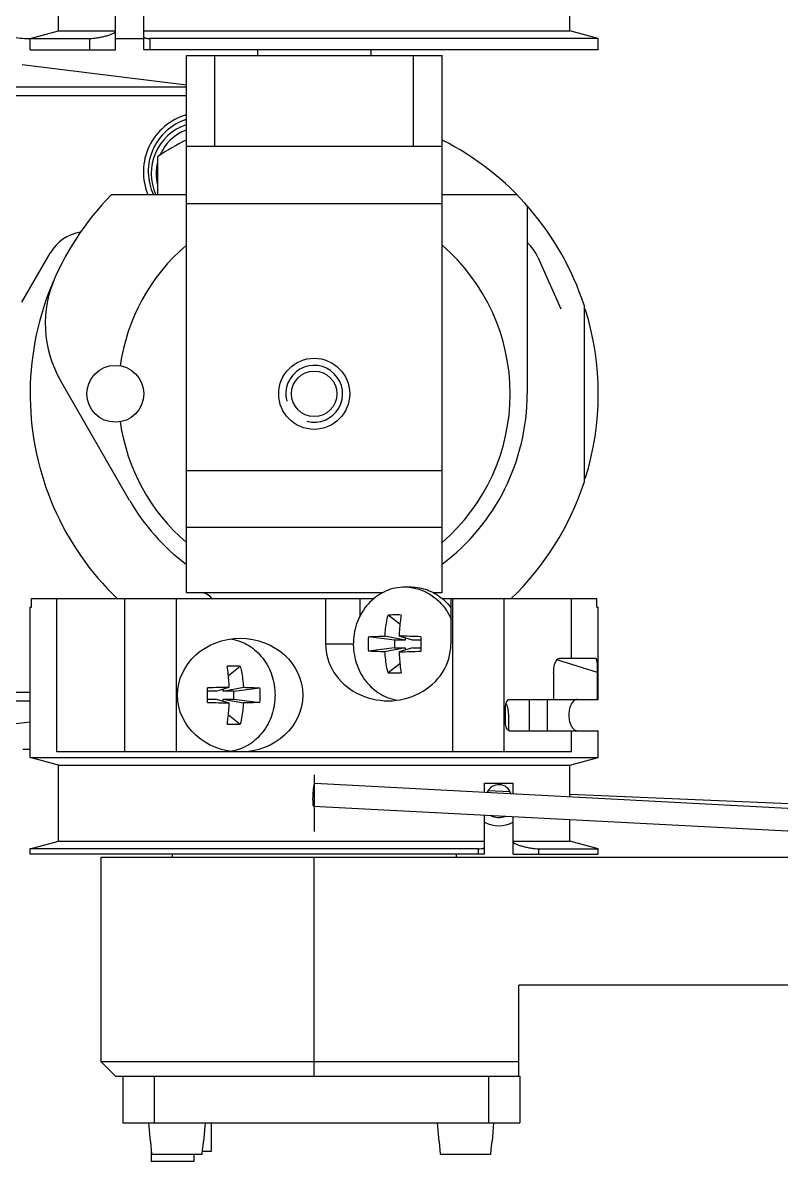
# Model space of a CAD drawing. Header units: millimetres. Extents: x 0 to 420, y 0 to 297.
# Drawn here: x 187.93 to 201.28, y 165.97 to 186.04 of the extents above; entities that cross this region are included whole.
import ezdxf

# ---------------------------------------------------------------- set-up
doc = ezdxf.new("R2010")
doc.units = ezdxf.units.MM
doc.header["$LTSCALE"] = 23.1
doc.layers.get('0').update_dxf_attribs({"linetype": 'CONTINUOUS'})
doc.layers.add('AXIS', color=7, linetype='CONTINUOUS')
doc.layers.add('DCURVE', color=7, linetype='CONTINUOUS')
doc.styles.get("Standard").update_dxf_attribs({"font": 'txt', "width": 0.85})
doc.dimstyles.get("Standard").update_dxf_attribs({"dimtxt": 3.5, "dimasz": 3.5, "dimexe": 1.5, "dimexo": 1, "dimtad": 1, "dimtxsty": 'STANDARD', "dimcen": 0.09, "dimadec": 0, "dimazin": 0, "dimtol": 1, "dimtp": 0.01, "dimtm": 0.01, "dimtfac": 1, "dimtofl": 0, "dimtmove": 0, "dimatfit": 3, "dimfxl": 1, "dimtolj": 1, "dimarcsym": 0})

msp = doc.modelspace()

# ---------------------------------------------------------------- linework, layer by layer
at = {"color": 7, "linetype": 'CONTINUOUS'}
for p, q in [((188.555, 185.899), (188.555, 187.234)), ((189.555, 185.565), (189.555, 186.815)), ((190.055, 185.565), (190.055, 186.815)), ((197.555, 185.899), (197.555, 186.557)), ((188.055, 185.765), (188.555, 185.899)), ((188.555, 185.899), (189.555, 185.899)), ((190.055, 185.899), (197.555, 185.899)), ((198.055, 185.765), (197.555, 185.899)), ((187.996, 185.765), (189.108, 185.765)), ((189.108, 185.565), (189.108, 185.765)), ((189.555, 185.765), (190.055, 185.765)), ((190.16, 185.765), (190.16, 185.565)), ((198.055, 185.765), (190.16, 185.765)), ((188.055, 185.565), (189.555, 185.565)), ((198.055, 185.565), (190.055, 185.565)), ((187.914, 185.308), (190.805, 184.949)), ((190.805, 176.015), (190.805, 185.465)), ((190.805, 185.465), (195.305, 185.465)), ((191.305, 183.865), (191.305, 185.465)), ((194.805, 183.865), (194.805, 185.465)), ((195.305, 176.015), (195.305, 185.465)), ((187.498, 184.915), (190.805, 184.915)), ((190.805, 184.755), (183.805, 184.755)), ((190.305, 183.015), (190.305, 183.691)), ((195.305, 183.865), (190.805, 183.865)), ((190.805, 183.015), (189.484, 183.015)), ((196.626, 183.015), (195.305, 183.015)), ((190.805, 182.865), (195.305, 182.865)), ((196.805, 182.822), (196.805, 179.515)), ((197.805, 181.076), (197.805, 177.954)), ((189.807, 177.64), (188.589, 179.75)), ((190.805, 178.165), (195.305, 178.165)), ((195.305, 177.165), (190.805, 177.165)), ((188.079, 175.765), (188.079, 175.915)), ((188.079, 175.915), (194.112, 175.915)), ((189.717, 175.915), (189.717, 173.215)), ((190.623, 175.915), (190.623, 173.215)), ((194.263, 176.015), (190.805, 176.015)), ((193.255, 175.915), (193.255, 175.115)), ((193.857, 175.915), (193.857, 175.595)), ((195.305, 176.015), (195.15, 176.015)), ((195.302, 175.915), (198.031, 175.915)), ((195.462, 175.915), (195.462, 175.115)), ((195.487, 175.915), (195.487, 173.215)), ((196.393, 175.915), (196.393, 173.215)), ((197.586, 174.865), (197.586, 175.915)), ((198.031, 175.765), (198.031, 175.915)), ((188.056, 174.515), (188.056, 175.765)), ((188.056, 175.765), (188.079, 175.765)), ((198.031, 175.765), (198.053, 175.765)), ((198.053, 174.515), (198.053, 175.765)), ((194.565, 175.462), (194.355, 175.623)), ((193.255, 175.115), (193.744, 175.115)), ((194.471, 175.184), (194.01, 175.242)), ((194.658, 175.184), (194.301, 175.253)), ((194.471, 175.184), (194.471, 175.046)), ((194.658, 175.184), (194.471, 175.184)), ((194.783, 175.184), (194.55, 175.253)), ((194.658, 175.221), (194.658, 175.184)), ((194.93, 175.184), (194.783, 175.184)), ((194.471, 175.046), (194.01, 174.988)), ((194.658, 175.046), (194.301, 174.978)), ((194.471, 175.046), (194.658, 175.046)), ((194.783, 175.046), (194.55, 174.978)), ((194.658, 175.046), (194.658, 175.01)), ((194.783, 175.046), (194.93, 175.046)), ((197.375, 174.865), (198.008, 174.865)), ((197.376, 174.861), (197.386, 174.862)), ((191.545, 174.562), (191.755, 174.723)), ((194.565, 174.768), (194.355, 174.607)), ((198.039, 174.615), (197.328, 174.837)), ((197.27, 174.615), (197.27, 174.14)), ((198.039, 174.14), (198.039, 174.615)), ((183.805, 174.268), (188.055, 174.268)), ((191.327, 174.284), (191.18, 174.284)), ((191.327, 174.284), (191.56, 174.353)), ((191.452, 174.284), (191.809, 174.353)), ((191.452, 174.284), (191.452, 174.321)), ((191.639, 174.284), (191.452, 174.284)), ((191.639, 174.284), (192.1, 174.342)), ((191.639, 174.146), (191.639, 174.284)), ((187.442, 174.115), (188.055, 174.115)), ((191.18, 174.146), (191.327, 174.146)), ((191.327, 174.146), (191.56, 174.078)), ((191.452, 174.11), (191.452, 174.146)), ((191.452, 174.146), (191.639, 174.146)), ((191.452, 174.146), (191.809, 174.078)), ((191.639, 174.146), (192.1, 174.088)), ((196.488, 174.14), (198.055, 174.14)), ((196.846, 173.59), (196.846, 174.14)), ((197.163, 173.59), (197.163, 174.14)), ((191.545, 173.868), (191.755, 173.707)), ((196.424, 173.74), (196.424, 173.99)), ((196.481, 173.593), (196.481, 173.865)), ((188.055, 173.74), (187.808, 173.709)), ((196.488, 173.59), (198.055, 173.59)), ((197.586, 173.215), (197.586, 173.59)), ((187.926, 173.265), (188.055, 173.265)), ((188.555, 172.982), (188.055, 173.116)), ((188.055, 173.116), (198.055, 173.116)), ((197.586, 173.215), (188.523, 173.215)), ((197.555, 172.982), (198.055, 173.116)), ((188.555, 171.647), (188.555, 172.982)), ((188.555, 172.982), (197.555, 172.982)), ((197.555, 172.43), (197.555, 172.982)), ((193.065, 172.665), (209.163, 171.822)), ((196.055, 172.508), (196.055, 172.665)), ((196.055, 172.665), (196.555, 172.665)), ((196.555, 172.482), (196.555, 172.665)), ((196.115, 172.535), (196.504, 172.518)), ((197.555, 172.473), (201.557, 172.302)), ((193.044, 172.265), (209.143, 171.422)), ((196.055, 171.415), (196.055, 172.108)), ((196.555, 171.415), (196.555, 172.082)), ((197.555, 171.647), (197.555, 172.029)), ((188.055, 171.513), (188.555, 171.647)), ((188.555, 171.647), (196.055, 171.647)), ((196.555, 171.647), (197.555, 171.647)), ((198.055, 171.513), (197.555, 171.647)), ((195.95, 171.513), (188.055, 171.513)), ((195.95, 171.415), (195.95, 171.513)), ((197.002, 171.513), (197.002, 171.415)), ((197.002, 171.513), (198.055, 171.513)), ((196.055, 171.415), (188.055, 171.415)), ((190.555, 171.415), (190.555, 171.365)), ((193.055, 167.515), (193.055, 171.365)), ((195.555, 171.415), (195.555, 171.365)), ((196.555, 171.415), (198.055, 171.415)), ((196.655, 167.515), (196.655, 169.115)), ((201.805, 169.115), (196.655, 169.115)), ((189.555, 167.515), (189.305, 167.765)), ((196.655, 167.765), (189.305, 167.765)), ((189.555, 167.515), (196.675, 167.515)), ((189.687, 167.515), (189.687, 166.69)), ((190.237, 167.515), (190.237, 166.69)), ((196.122, 167.515), (196.122, 166.69)), ((196.672, 167.515), (196.672, 166.69)), ((196.675, 167.515), (196.675, 166.69)), ((189.687, 166.69), (196.675, 166.69)), ((190.14, 166.69), (190.168, 166.365)), ((191.112, 166.365), (191.14, 166.69)), ((191.239, 166.69), (191.239, 166.19)), ((195.22, 166.69), (195.248, 166.365)), ((196.192, 166.365), (196.22, 166.69)), ((190.168, 166.365), (190.174, 166.365)), ((190.174, 166.365), (190.181, 166.29)), ((190.181, 166.29), (190.188, 166.215)), ((191.092, 166.215), (191.099, 166.29)), ((191.099, 166.29), (191.106, 166.365)), ((191.106, 166.365), (191.112, 166.365)), ((195.248, 166.365), (195.254, 166.365)), ((195.254, 166.365), (195.261, 166.29)), ((195.261, 166.29), (195.268, 166.215)), ((196.172, 166.215), (196.179, 166.29)), ((196.179, 166.29), (196.186, 166.365)), ((196.186, 166.365), (196.192, 166.365)), ((190.188, 166.215), (190.194, 166.14)), ((190.188, 166.21), (190.188, 166.015)), ((190.194, 166.14), (191.086, 166.14)), ((190.938, 166.14), (190.938, 166.015)), ((191.086, 166.14), (191.092, 166.215)), ((191.239, 166.19), (191.09, 166.19)), ((195.268, 166.215), (195.274, 166.14)), ((195.274, 166.14), (196.166, 166.14)), ((196.166, 166.14), (196.172, 166.215)), ((190.938, 166.015), (190.188, 166.015))]:
    msp.add_line(p, q, dxfattribs=at)
for centre, radius in [((193.055, 179.515), 0.625), ((189.555, 179.515), 0.5), ((193.055, 179.515), 0.4)]:
    msp.add_circle(centre, radius, dxfattribs=at)
for centre, radius, start, end in [((191.09, 183.39), 0.904, 108.4859, 204.5136), ((191.09, 183.39), 0.817, 110.5681, 156.6653), ((193.055, 179.515), 5, 116.7668, 123.367), ((193.055, 179.515), 5, 18.1949, 63.2172), ((191.09, 183.39), 0.817, 165.8565, 194.1431), ((193.055, 179.515), 5, 135.573, 226.0946), ((190.321, 180.75), 2, 155.6853, 210), ((193.055, 179.515), 5, 342.6537, 17.3451), ((193.055, 179.515), 3.75, 306.9753, 360), ((193.055, 179.515), 5, 313.8511, 341.8051), ((193.055, 179.515), 3.75, 210, 233.0484), ((191.055, 175.765), 0.25, 36.9938, 90), ((194.465, 173.191), 2.434, 89.9495, 92.5952), ((194.467, 172.817), 2.809, 87.5843, 89.987), ((195.637, 175.115), 1.632, 175.5376, 184.4624), ((194.396, 162.63), 12.624, 87.5738, 89.3011), ((213.971, 175.115), 19.041, 179.618, 180.382), ((194.387, 187.935), 12.958, 270.7211, 272.4039), ((197.235, 176.617), 1.761, 274.1535, 274.5874), ((191.644, 171.859), 2.866, 90.0373, 92.3914), ((191.643, 172.226), 2.499, 87.4392, 90.0161), ((194.467, 177.104), 2.499, 267.4392, 270.0161), ((194.466, 177.471), 2.866, 270.0373, 272.3914), ((191.723, 161.395), 12.958, 90.7211, 92.4039), ((172.139, 174.215), 19.041, 359.618, 0.382), ((190.473, 174.215), 1.632, 355.5376, 4.4624), ((191.714, 186.701), 12.624, 267.5738, 269.3011), ((191.643, 176.513), 2.809, 267.5843, 269.987), ((191.645, 176.139), 2.434, 269.9495, 272.5952), ((196.305, 172.415), 0.35, 134.9698, 135.7623), ((196.305, 172.415), 0.35, 44.2377, 45.0302), ((196.305, 172.415), 0.225, 17.89, 156.1121), ((196.305, 172.415), 0.35, 243.5009, 290.4756)]:
    msp.add_arc(centre, radius, start, end, dxfattribs=at)
at = {"color": 2, "linetype": 'CONTINUOUS'}
msp.add_arc((193.055, 179.515), 0.5, 255, 195, dxfattribs=at)
at = {"color": 7, "linetype": 'CONTINUOUS'}
for centre, major_axis, ratio, start_param, end_param in [((194.358, 175.115), (1.103, 0), 0.906308, -3.141593, 0), ((195.65, 173.865), (0.831, 0), 0.752487, 0, 0.334292)]:
    msp.add_ellipse(centre, major_axis=major_axis, ratio=ratio, start_param=start_param, end_param=end_param, dxfattribs=at)
for points, knots in [([(187.055, 186.445), (187.088, 186.348), (187.184, 186.161), (187.407, 185.94), (187.687, 185.798), (187.894, 185.765), (187.996, 185.765)], [0, 0, 0, 0, 0.250757, 0.500957, 0.750619, 1, 1, 1, 1]), ([(189.108, 185.765), (189.127, 185.765), (189.17, 185.768), (189.238, 185.777), (189.313, 185.791), (189.386, 185.808), (189.452, 185.827), (189.504, 185.847), (189.536, 185.863), (189.551, 185.875), (189.555, 185.882), (189.555, 185.884)], [0, 0, 0, 0, 0.122295, 0.274129, 0.440234, 0.604844, 0.753592, 0.874256, 0.957331, 0.98326, 1, 1, 1, 1]), ([(190.055, 185.792), (190.055, 185.79), (190.056, 185.786), (190.062, 185.78), (190.071, 185.776), (190.083, 185.772), (190.099, 185.769), (190.124, 185.766), (190.145, 185.765), (190.16, 185.765)], [0, 0, 0, 0, 0.054178, 0.119435, 0.20533, 0.315603, 0.451242, 0.611704, 1, 1, 1, 1]), ([(190.804, 184.422), (190.664, 184.382), (190.397, 184.239), (190.122, 183.882), (190.017, 183.443), (190.073, 183.146), (190.13, 183.012)], [0, 0, 0, 0, 0.250149, 0.500144, 0.750055, 1, 1, 1, 1]), ([(190.804, 184.338), (190.674, 184.297), (190.431, 184.158), (190.187, 183.818), (190.105, 183.408), (190.169, 183.135), (190.227, 183.012)], [0, 0, 0, 0, 0.250166, 0.500155, 0.750051, 1, 1, 1, 1]), ([(194.301, 175.253), (194.303, 175.284), (194.313, 175.409), (194.333, 175.533), (194.355, 175.623)], [0, 0, 0, 0, 0.255872, 1, 1, 1, 1]), ([(194.585, 175.623), (194.581, 175.593), (194.563, 175.47), (194.554, 175.347), (194.55, 175.253)], [0, 0, 0, 0, 0.241614, 1, 1, 1, 1]), ([(194.01, 175.242), (194.032, 175.244), (194.129, 175.249), (194.226, 175.252), (194.301, 175.253)], [0, 0, 0, 0, 0.22287, 1, 1, 1, 1]), ([(194.301, 174.978), (194.274, 174.978), (194.177, 174.98), (194.08, 174.984), (194.01, 174.988)], [0, 0, 0, 0, 0.275532, 1, 1, 1, 1]), ([(194.355, 174.607), (194.348, 174.637), (194.322, 174.759), (194.307, 174.884), (194.301, 174.978)], [0, 0, 0, 0, 0.243201, 1, 1, 1, 1]), ([(194.55, 174.978), (194.551, 174.946), (194.558, 174.822), (194.571, 174.698), (194.585, 174.607)], [0, 0, 0, 0, 0.257047, 1, 1, 1, 1]), ([(197.27, 174.615), (197.27, 174.647), (197.273, 174.694), (197.286, 174.753), (197.305, 174.811), (197.34, 174.865), (197.375, 174.865)], [0, 0, 0, 0, 0.336864, 0.492292, 0.632984, 1, 1, 1, 1]), ([(197.386, 174.862), (197.392, 174.863), (197.411, 174.864), (197.43, 174.865), (197.445, 174.865)], [0, 0, 0, 0, 0.271886, 1, 1, 1, 1]), ([(198.008, 174.865), (198.011, 174.865), (198.015, 174.862), (198.019, 174.856), (198.023, 174.846), (198.028, 174.827), (198.032, 174.798), (198.035, 174.761), (198.039, 174.699), (198.039, 174.65), (198.039, 174.615)], [0, 0, 0, 0, 0.030965, 0.053479, 0.082529, 0.162968, 0.275845, 0.421524, 0.596479, 1, 1, 1, 1]), ([(191.56, 174.353), (191.559, 174.384), (191.552, 174.508), (191.539, 174.632), (191.525, 174.723)], [0, 0, 0, 0, 0.257047, 1, 1, 1, 1]), ([(191.755, 174.723), (191.762, 174.693), (191.788, 174.571), (191.803, 174.447), (191.809, 174.353)], [0, 0, 0, 0, 0.243201, 1, 1, 1, 1]), ([(191.809, 174.353), (191.836, 174.352), (191.933, 174.35), (192.03, 174.347), (192.1, 174.342)], [0, 0, 0, 0, 0.275532, 1, 1, 1, 1]), ([(191.525, 173.707), (191.529, 173.737), (191.547, 173.86), (191.556, 173.984), (191.56, 174.078)], [0, 0, 0, 0, 0.241614, 1, 1, 1, 1]), ([(191.809, 174.078), (191.807, 174.046), (191.797, 173.921), (191.777, 173.798), (191.755, 173.707)], [0, 0, 0, 0, 0.255872, 1, 1, 1, 1]), ([(192.1, 174.088), (192.078, 174.087), (191.981, 174.081), (191.884, 174.079), (191.809, 174.078)], [0, 0, 0, 0, 0.22287, 1, 1, 1, 1]), ([(196.424, 173.99), (196.424, 174.009), (196.426, 174.037), (196.434, 174.073), (196.446, 174.108), (196.467, 174.14), (196.488, 174.14)], [0, 0, 0, 0, 0.336883, 0.492319, 0.632968, 1, 1, 1, 1]), ([(197.686, 174.14), (197.672, 174.14), (197.641, 174.131), (197.6, 174.093), (197.565, 174.032), (197.541, 173.949), (197.533, 173.852), (197.546, 173.758), (197.574, 173.68), (197.602, 173.639), (197.617, 173.623)], [0, 0, 0, 0, 0.068876, 0.155714, 0.270837, 0.418153, 0.587939, 0.753896, 0.892993, 1, 1, 1, 1]), ([(196.488, 173.59), (196.467, 173.59), (196.446, 173.623), (196.434, 173.657), (196.426, 173.693), (196.424, 173.721), (196.424, 173.74)], [0, 0, 0, 0, 0.367032, 0.507681, 0.663117, 1, 1, 1, 1]), ([(197.617, 173.623), (197.627, 173.613), (197.648, 173.597), (197.674, 173.59), (197.686, 173.59)], [0, 0, 0, 0, 0.547087, 1, 1, 1, 1]), ([(193.065, 172.665), (193.063, 172.665), (193.057, 172.657), (193.053, 172.642), (193.046, 172.617), (193.039, 172.57), (193.032, 172.501), (193.029, 172.443), (193.029, 172.412)], [0, 0, 0, 0, 0.029731, 0.093521, 0.192341, 0.322045, 0.64618, 1, 1, 1, 1]), ([(193.029, 172.412), (193.028, 172.393), (193.028, 172.358), (193.031, 172.311), (193.035, 172.284), (193.04, 172.266), (193.044, 172.265)], [0, 0, 0, 0, 0.391265, 0.70604, 0.912807, 1, 1, 1, 1]), ([(195.95, 171.513), (195.964, 171.513), (195.991, 171.514), (196.021, 171.518), (196.039, 171.523), (196.048, 171.528), (196.053, 171.533), (196.055, 171.538), (196.055, 171.54)], [0, 0, 0, 0, 0.388384, 0.684326, 0.794623, 0.880538, 0.945809, 1, 1, 1, 1]), ([(196.555, 171.632), (196.555, 171.629), (196.558, 171.623), (196.574, 171.61), (196.606, 171.594), (196.658, 171.575), (196.724, 171.556), (196.797, 171.539), (196.872, 171.525), (196.94, 171.516), (196.983, 171.513), (197.002, 171.513)], [0, 0, 0, 0, 0.01674, 0.042669, 0.125744, 0.246408, 0.395156, 0.559766, 0.725871, 0.877705, 1, 1, 1, 1])]:
    msp.add_open_spline(points, degree=3, knots=knots, dxfattribs=at)
at = {"layer": 'AXIS', "color": 7, "linetype": 'CONTINUOUS'}
for p, q in [((188.055, 185.565), (188.055, 185.765)), ((198.055, 185.565), (198.055, 185.765)), ((192.055, 185.565), (192.055, 185.465)), ((194.055, 185.565), (194.055, 185.465)), ((194.763, 176.115), (194.65, 176.115)), ((188.523, 173.215), (188.523, 175.915)), ((188.055, 173.116), (188.055, 174.515)), ((188.055, 174.515), (188.056, 174.515)), ((198.053, 174.515), (198.055, 174.515)), ((198.055, 174.14), (198.055, 174.515)), ((198.055, 173.116), (198.055, 173.59)), ((188.055, 171.415), (188.055, 171.513)), ((198.055, 171.415), (198.055, 171.513)), ((189.305, 167.765), (189.305, 171.365)), ((189.305, 171.365), (201.805, 171.365))]:
    msp.add_line(p, q, dxfattribs=at)
for centre, radius, start, end in [((193.055, 179.515), 3.45, 130.8387, 171.7901), ((193.055, 179.515), 3.45, 310.7539, 49.2471), ((193.055, 179.515), 3.45, 188.2099, 229.1609), ((194.65, 175.291), 0.824, 82.1769, 89.9877), ((196.305, 172.415), 0.5, 240, 300)]:
    msp.add_arc(centre, radius, start, end, dxfattribs=at)
msp.add_ellipse((191.752, 174.215), major_axis=(1.103, 0), ratio=0.906308, dxfattribs=at)
for points, knots in [([(194.65, 176.115), (194.594, 176.115), (194.481, 176.103), (194.317, 176.052), (194.166, 175.967), (194.031, 175.853), (193.918, 175.714), (193.8, 175.5), (193.726, 175.196), (193.756, 174.884), (193.841, 174.653), (193.932, 174.496), (194.048, 174.36), (194.186, 174.25), (194.339, 174.17), (194.45, 174.138), (194.506, 174.128)], [0, 0, 0, 0, 0.059349, 0.119127, 0.179706, 0.241326, 0.304081, 0.367908, 0.497373, 0.627517, 0.692106, 0.755792, 0.818389, 0.879854, 0.940303, 1, 1, 1, 1]), ([(194.762, 176.108), (194.837, 176.097), (194.948, 176.066), (195.083, 175.997), (195.211, 175.908), (195.351, 175.766), (195.432, 175.627), (195.465, 175.554)], [0, 0, 0, 0, 0.24224, 0.365095, 0.489277, 0.741651, 1, 1, 1, 1]), ([(194.763, 176.115), (194.811, 176.115), (194.908, 176.107), (195.049, 176.068), (195.183, 176.006), (195.265, 175.949), (195.303, 175.918)], [0, 0, 0, 0, 0.246879, 0.495115, 0.745847, 1, 1, 1, 1]), ([(195.303, 175.918), (195.318, 175.906), (195.376, 175.855), (195.428, 175.798), (195.462, 175.751)], [0, 0, 0, 0, 0.247999, 1, 1, 1, 1]), ([(191.604, 175.202), (191.657, 175.193), (191.762, 175.164), (191.908, 175.09), (192.04, 174.99), (192.154, 174.866), (192.247, 174.721), (192.338, 174.508), (192.385, 174.215), (192.338, 173.923), (192.247, 173.709), (192.154, 173.565), (192.04, 173.44), (191.908, 173.34), (191.762, 173.267), (191.657, 173.237), (191.604, 173.228)], [0, 0, 0, 0, 0.059502, 0.119695, 0.180828, 0.243022, 0.306264, 0.370419, 0.5, 0.629582, 0.693736, 0.756979, 0.819172, 0.880305, 0.940498, 1, 1, 1, 1])]:
    msp.add_open_spline(points, degree=3, knots=knots, dxfattribs=at)
at = {"layer": 'DCURVE', "color": 4, "linetype": 'CONTINUOUS'}
for p, q in [((188.405, 181.99), (187.905, 181.124)), ((196.99, 181.92), (197.397, 181.007)), ((193.055, 172.815), (193.055, 172.315)), ((193.055, 172.315), (193.055, 171.815))]:
    msp.add_line(p, q, dxfattribs=at)
for centre, start, end in [((189.055, 181.615), 98.6684, 150), ((196.305, 181.615), 24, 48.1849)]:
    msp.add_arc(centre, 0.75, start, end, dxfattribs=at)

# ---------------------------------------------------------------- leaders
at = {"color": 2, "linetype": 'CONTINUOUS'}
msp.add_leader([(176.239, 172.125), (187.263, 157.486), (193.263, 157.486)], dimstyle='STANDARD', override={"dimtad": 0, "dimldrblk": 'DOT'}, dxfattribs=at)

doc.saveas('drawing.dxf')
